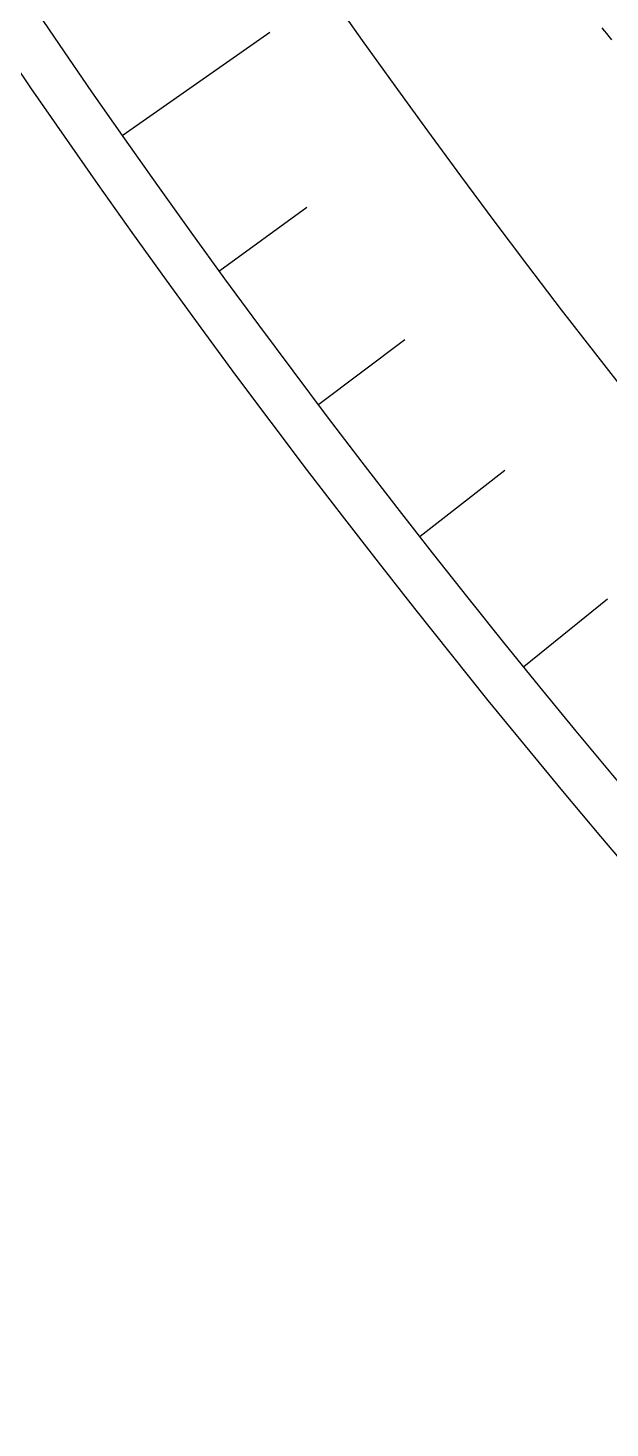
# Model space of a CAD drawing. Header units: millimetres. Extents: x -76 to 76, y -76 to 98.
# Drawn here: x -62.69 to -58.08, y -53.62 to -42.52 of the extents above; entities that cross this region are included whole.
import ezdxf

# ---------------------------------------------------------------- set-up
doc = ezdxf.new("R2010")
doc.units = ezdxf.units.MM
for name, color, linetype in [('CUT_OUTER', 1, 'Continuous'), ('ENGRAVE', 7, 'Continuous'), ('ENGRAVE_FINE', 8, 'Continuous'), ('TEXT', 5, 'Continuous')]:
    doc.layers.add(name, color=color, linetype=linetype)

msp = doc.modelspace()

# ---------------------------------------------------------------- linework, layer by layer
at = {"layer": 'CUT_OUTER'}
msp.add_lwpolyline([(-57.8514, -49.2871), (-58.1527, -48.9312), (-58.4519, -48.5735), (-58.7488, -48.2139), (-59.0435, -47.8525), (-59.336, -47.4893), (-59.6263, -47.1243), (-59.9143, -46.7576), (-60.2001, -46.3891), (-60.4836, -46.0188), (-60.7648, -45.6469), (-61.0438, -45.2731), (-61.3204, -44.8977), (-61.5947, -44.5206), (-61.8668, -44.1419), (-62.1364, -43.7614), (-62.4038, -43.3793), (-62.6688, -42.9956), (-62.9314, -42.6103)], dxfattribs=at)
at = {"layer": 'ENGRAVE'}
msp.add_lwpolyline([(-61.9381, -43.3695), (-60.7739, -42.5543)], dxfattribs=at)
for radius in [75.6124, 73.6227, 69.9276]:
    msp.add_circle((0, 0), radius, dxfattribs=at)
at = {"layer": 'ENGRAVE_FINE'}
for points in [[(-61.1717, -44.4439), (-60.4819, -43.9426)], [(-60.3867, -45.5047), (-59.7057, -44.9915)], [(-59.5834, -46.5516), (-58.9114, -46.0267)], [(-58.7619, -47.5844), (-58.0992, -47.0478)]]:
    msp.add_lwpolyline(points, dxfattribs=at)
at = {"layer": 'TEXT'}
msp.add_lwpolyline([(-58.0651, -42.6149), (-58.0856, -42.5887), (-58.1047, -42.565), (-58.1232, -42.5425), (-58.1422, -42.5197)], dxfattribs=at)

doc.saveas('drawing.dxf')
